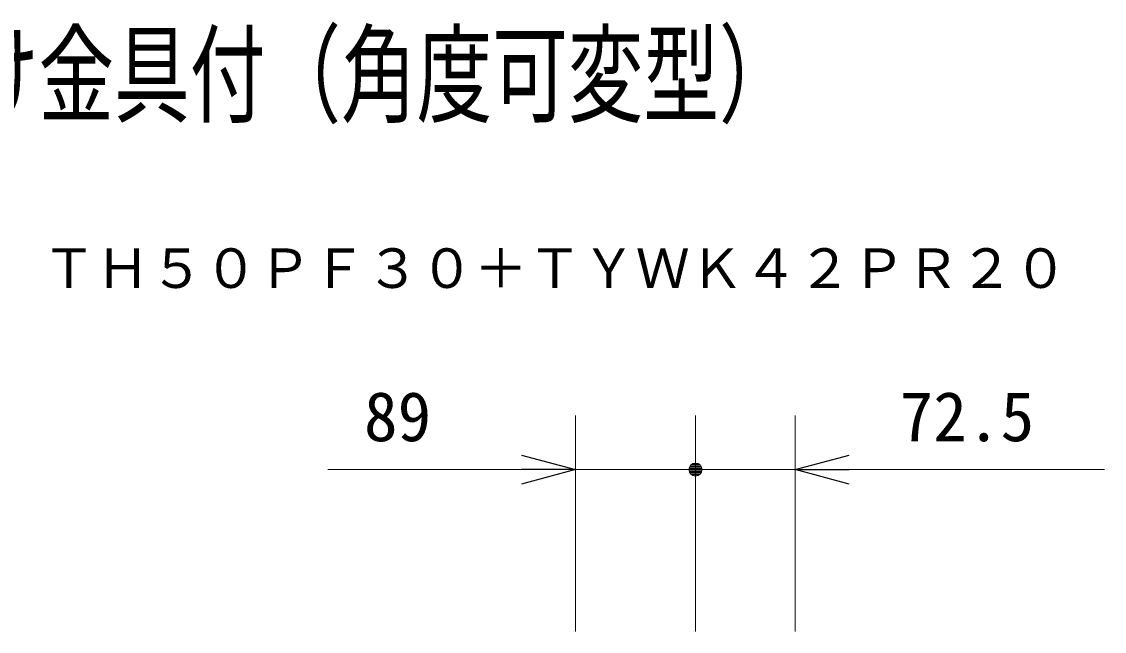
# Model space of a CAD drawing. Units: millimetres, scale not verified. Extents: x -62 to 63, y -56 to 57.
# Drawn here: x 17.08 to 57.19, y 34.22 to 56.81 of the extents above; entities that cross this region are included whole.
import ezdxf
from ezdxf.enums import TextEntityAlignment as Align

# ---------------------------------------------------------------- set-up
doc = ezdxf.new("R2010")
doc.units = ezdxf.units.MM
doc.header["$LTSCALE"] = 0.125
for name, color, linetype in [('0-0_0', 7, 'Continuous'), ('0-2_MOJI1', 7, 'Continuous'), ('0-3_TOUROKU', 7, 'Continuous')]:
    doc.layers.add(name, color=color, linetype=linetype)
doc.layers.add('0-6_SUNPO', color=7, linetype='Continuous', lineweight=18)
doc.styles.add('ＭＳ ゴシック', font='')
doc.styles.get('ＭＳ ゴシック').set_extended_font_data('MS Gothic')

# ---------------------------------------------------------------- blocks, each defined once
blk = doc.blocks.new('_OPEN30')
at = {"layer": '0-0_0'}
blk.add_line((0, 0), (-1, 0), dxfattribs=at)
blk.add_lwpolyline([(-1, 0.26795), (0, 0), (-1, -0.26795)], dxfattribs=at)

msp = doc.modelspace()

# ---------------------------------------------------------------- linework, layer by layer
at = {"layer": '0-6_SUNPO', "color": 3}
for p, q in [((37.5946, 34.2242), (37.5946, 42.2177)), ((42.0446, 34.2242), (42.0446, 42.2177)), ((42.0446, 34.2242), (42.0446, 42.2177)), ((45.7356, 34.2242), (45.7356, 42.2177)), ((35.5946, 40.2177), (28.428, 40.2177)), ((42.0446, 40.2177), (37.5946, 40.2177)), ((40.0446, 40.2177), (38.0446, 40.2177)), ((41.8026, 40.1967), (42.2867, 40.1967)), ((41.8028, 40.2417), (42.2865, 40.2417)), ((41.8108, 40.1517), (42.2785, 40.1517)), ((41.8117, 40.2867), (42.2776, 40.2867)), ((41.8285, 40.1067), (42.2608, 40.1067)), ((41.8301, 40.3317), (42.2592, 40.3317)), ((41.8609, 40.3767), (42.2284, 40.3767)), ((41.9127, 40.4217), (42.1766, 40.4217)), ((42.0446, 40.2177), (45.7356, 40.2177)), ((46.7606, 40.2177), (46.0446, 40.2177)), ((47.7356, 40.2177), (57.1863, 40.2177)), ((41.8583, 40.0617), (42.231, 40.0617)), ((41.908, 40.0167), (42.1813, 40.0167))]:
    msp.add_line(p, q, dxfattribs=at)
msp.add_circle((42.0446, 40.2177), 0.243, dxfattribs=at)

# ---------------------------------------------------------------- block references
at = {"layer": '0-6_SUNPO', "xscale": 2, "yscale": 2}
msp.add_blockref('_OPEN30', (37.5946, 40.2177), dxfattribs=at)
at = {"layer": '0-6_SUNPO', "xscale": 2, "yscale": 2, "rotation": 180}
msp.add_blockref('_OPEN30', (45.7356, 40.2177), dxfattribs=at)

# ---------------------------------------------------------------- texts
at = {"layer": '0-2_MOJI1', "style": 'ＭＳ ゴシック', "width": 0.7}
msp.add_text('ハイビジョンプラズマディスプレイ壁掛け金具付（角度可変型）', height=2.933, dxfattribs=at).set_placement((-35.4994, 52.5065), align=Align.BOTTOM_LEFT)
at = {"layer": '0-3_TOUROKU', "style": 'ＭＳ ゴシック'}
msp.add_text('ＴＨ５０ＰＦ３０＋ＴＹＷＫ４２ＰＲ２０', height=1.466, dxfattribs=at).set_placement((17.8339, 46.5065), align=Align.BOTTOM_LEFT)
at = {"layer": '0-6_SUNPO', "style": 'ＭＳ ゴシック'}
for s, p in [('89', (29.7613, 40.7177)), ('72.5', (49.603, 40.7177))]:
    msp.add_text(s, height=1.833, dxfattribs=at).set_placement(p, align=Align.BOTTOM_LEFT)

doc.saveas('drawing.dxf')
